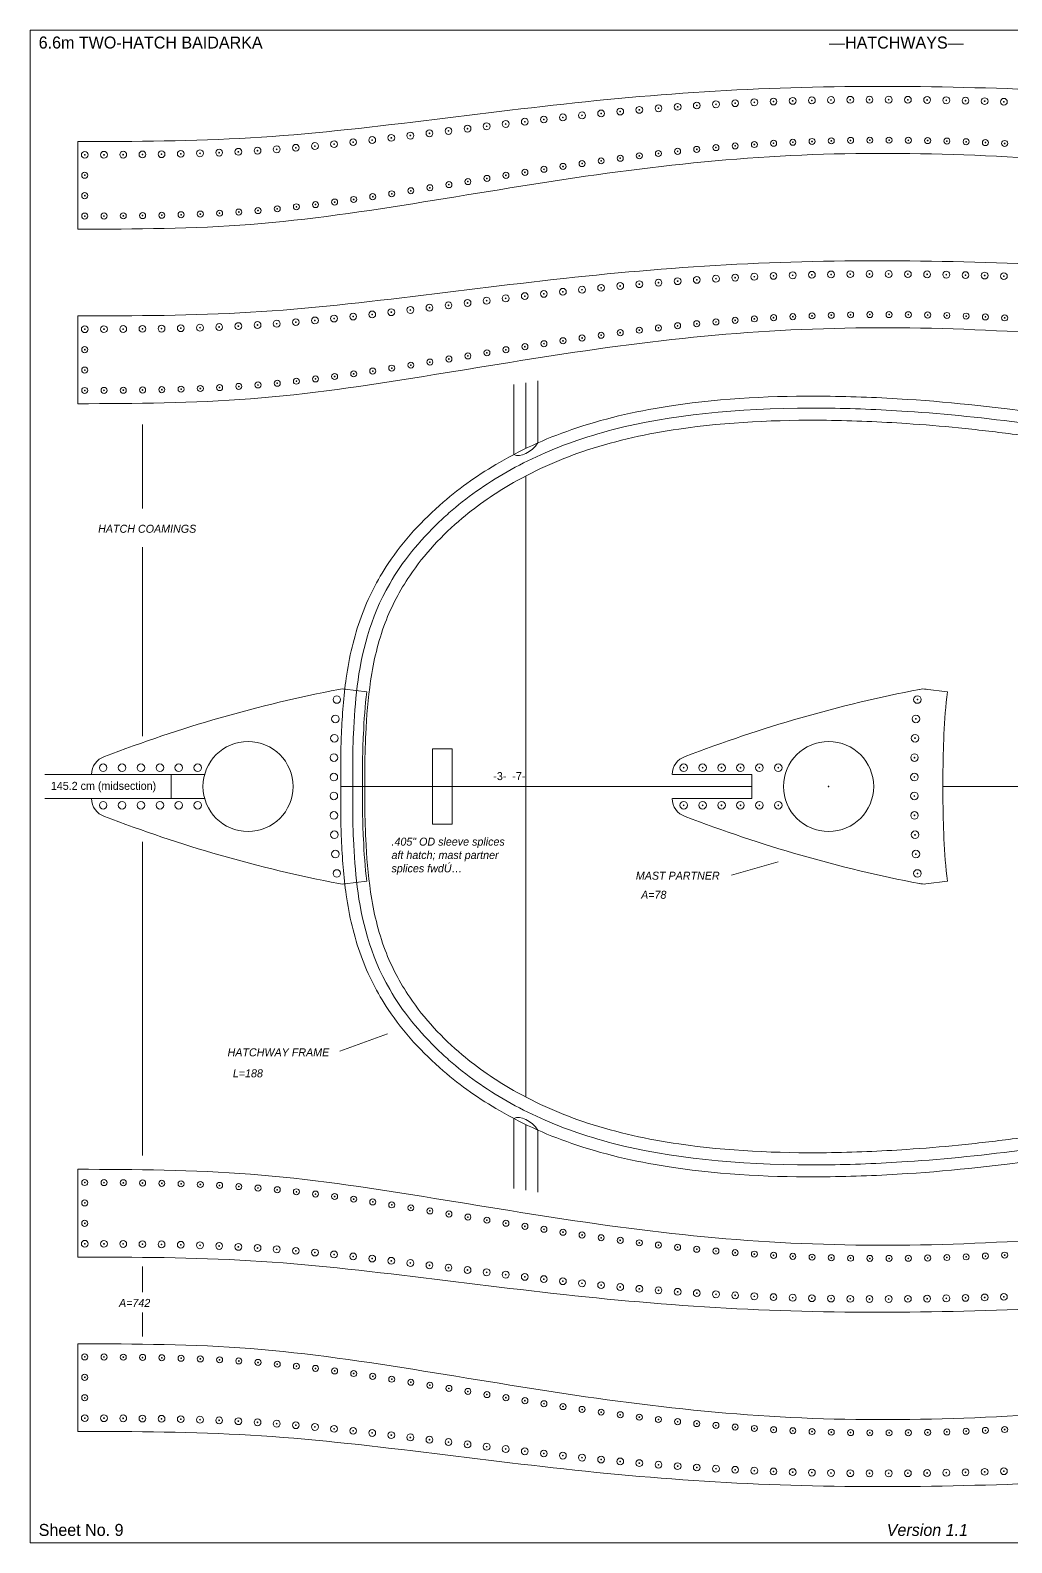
# Model space of a CAD drawing. Header units: inches. Extents: x -17.5 to 24, y -16 to 15.5.
# Drawn here: x -17.52 to 2.91, y -15.97 to 15.53 of the extents above; entities that cross this region are included whole.
import ezdxf

# ---------------------------------------------------------------- set-up
doc = ezdxf.new("R2010")
doc.units = ezdxf.units.IN
doc.header["$MEASUREMENT"] = 0
for name, color, linetype in [('Centers', 7, 'Continuous'), ('Hatchways', 7, 'Continuous'), ('Partner', 7, 'Continuous'), ('Plan', 7, 'Continuous'), ('Stern', 7, 'Continuous'), ('Text', 7, 'Continuous')]:
    doc.layers.add(name, color=color, linetype=linetype)

msp = doc.modelspace()

# ---------------------------------------------------------------- linework, layer by layer
at = {"layer": 'Centers', "color": 7, "lineweight": 9}
for p, q in [((-9.149, 0.562), (-8.744, 0.562)), ((-9.149, -0.225), (-9.149, 0.562)), ((-10.561, -0.225), (-11.061, -0.226)), ((-9.149, -0.225), (-9.149, -1.012)), ((-9.149, -1.012), (-8.744, -1.012))]:
    msp.add_line(p, q, dxfattribs=at)
for centre in [(-4.844, 13.866), (-4.445, 13.9), (-4.046, 13.93), (-3.648, 13.958), (-3.249, 13.983), (-2.849, 14.005), (-2.45, 14.024), (-2.051, 14.04), (-1.651, 14.054), (-1.251, 14.064), (-0.852, 14.072), (-0.452, 14.077), (-0.052, 14.079), (0.348, 14.079), (0.747, 14.077), (1.147, 14.073), (1.547, 14.066), (1.947, 14.058), (2.346, 14.048), (2.746, 14.035), (-7.626, 13.573), (-7.229, 13.62), (-6.832, 13.666), (-6.435, 13.71), (-6.037, 13.752), (-5.64, 13.793), (-5.242, 13.831), (-10.405, 13.238), (-10.008, 13.284), (-9.611, 13.331), (-9.214, 13.379), (-8.817, 13.428), (-8.42, 13.476), (-8.023, 13.525), (-0.446, 13.23), (-0.045, 13.235), (0.356, 13.236), (0.757, 13.233), (1.159, 13.227), (-16.39, 12.93), (-15.99, 12.932), (-15.59, 12.934), (-15.19, 12.938), (-14.791, 12.943), (-14.391, 12.951), (-13.991, 12.962), (-13.592, 12.976), (-13.192, 12.994), (-12.793, 13.017), (-12.394, 13.045), (-11.996, 13.077), (-11.598, 13.113), (-11.2, 13.152), (-10.802, 13.194), (-4.844, 12.91), (-4.446, 12.958), (-4.047, 13.003), (-3.648, 13.044), (-3.249, 13.082), (-2.849, 13.116), (-2.449, 13.145), (-2.049, 13.171), (-1.648, 13.192), (-1.248, 13.209), (-0.847, 13.222), (1.559, 13.217), (1.96, 13.203), (2.361, 13.186), (2.762, 13.167), (-6.83, 12.629), (-6.433, 12.689), (-6.036, 12.748), (-5.639, 12.805), (-5.242, 12.859), (-16.39, 12.505), (-8.809, 12.31), (-8.414, 12.374), (-8.018, 12.439), (-7.622, 12.503), (-7.226, 12.566), (-16.39, 12.08), (-10.791, 12.001), (-10.394, 12.059), (-9.998, 12.119), (-9.601, 12.182), (-9.205, 12.245), (-16.39, 11.655), (-15.989, 11.657), (-15.588, 11.66), (-15.187, 11.665), (-14.786, 11.672), (-14.385, 11.682), (-13.984, 11.696), (-13.583, 11.715), (-13.183, 11.739), (-12.783, 11.769), (-12.383, 11.806), (-11.984, 11.848), (-11.586, 11.895), (-11.188, 11.946), (-2.45, 10.392), (-2.051, 10.409), (-1.651, 10.422), (-1.251, 10.432), (-0.852, 10.44), (-0.452, 10.445), (-0.052, 10.448), (0.348, 10.448), (0.747, 10.445), (1.147, 10.441), (1.547, 10.435), (1.947, 10.426), (2.346, 10.416), (2.746, 10.404), (-6.435, 10.078), (-6.037, 10.121), (-5.64, 10.161), (-5.242, 10.199), (-4.844, 10.235), (-4.445, 10.268), (-4.046, 10.298), (-3.648, 10.326), (-3.249, 10.351), (-2.849, 10.373), (-8.817, 9.796), (-8.42, 9.845), (-8.023, 9.893), (-7.626, 9.941), (-7.229, 9.988), (-6.832, 10.034), (-11.996, 9.445), (-11.598, 9.481), (-11.2, 9.52), (-10.802, 9.562), (-10.405, 9.606), (-10.008, 9.652), (-9.611, 9.699), (-9.214, 9.747), (-3.249, 9.45), (-2.849, 9.484), (-2.449, 9.514), (-2.049, 9.539), (-1.648, 9.56), (-1.248, 9.577), (-0.847, 9.59), (-0.446, 9.599), (-0.045, 9.603), (0.356, 9.604), (0.757, 9.601), (1.159, 9.595), (1.559, 9.585), (1.96, 9.571), (2.361, 9.555), (2.762, 9.535), (-16.39, 9.298), (-15.99, 9.3), (-15.59, 9.302), (-15.19, 9.306), (-14.791, 9.311), (-14.391, 9.319), (-13.991, 9.33), (-13.592, 9.344), (-13.192, 9.363), (-12.793, 9.386), (-12.394, 9.413), (-5.639, 9.173), (-5.242, 9.227), (-4.844, 9.278), (-4.446, 9.326), (-4.047, 9.371), (-3.648, 9.412), (-16.39, 8.873), (-7.622, 8.871), (-7.226, 8.935), (-6.83, 8.997), (-6.433, 9.058), (-6.036, 9.116), (-9.601, 8.55), (-9.205, 8.614), (-8.809, 8.678), (-8.414, 8.742), (-8.018, 8.807), (-16.39, 8.448), (-11.984, 8.216), (-11.586, 8.263), (-11.188, 8.314), (-10.791, 8.369), (-10.394, 8.427), (-9.998, 8.488), (-16.39, 8.023), (-15.989, 8.025), (-15.588, 8.028), (-15.187, 8.033), (-14.786, 8.04), (-14.385, 8.05), (-13.984, 8.064), (-13.583, 8.083), (-13.183, 8.107), (-12.783, 8.138), (-12.383, 8.174), (0.946, 1.586), (0.915, 1.183), (0.896, 0.78), (0.885, 0.376), (-3.92, 0.167), (-3.526, 0.167), (-3.132, 0.167), (-2.739, 0.167), (-2.345, 0.167), (-1.951, 0.167), (-0.903, -0.225), (0.883, -0.028)]:
    msp.add_circle(centre, 0.00787, dxfattribs=at)
at = {"layer": 'Centers', "color": 7, "lineweight": 9, "extrusion": (0, 0, -1)}
for centre in [(3.92, -0.617), (3.526, -0.617), (3.132, -0.617), (2.739, -0.617), (2.345, -0.617), (1.951, -0.617), (-0.883, -0.422), (-0.885, -0.826), (-0.896, -1.23), (-0.915, -1.633), (-0.946, -2.036), (16.39, -8.473), (15.989, -8.475), (15.588, -8.478), (15.187, -8.483), (14.786, -8.49), (14.385, -8.5), (13.984, -8.514), (13.583, -8.533), (13.183, -8.557), (12.783, -8.588), (12.383, -8.624), (11.984, -8.666), (11.586, -8.713), (11.188, -8.764), (10.791, -8.819), (16.39, -8.898), (10.394, -8.877), (9.998, -8.938), (9.601, -9), (9.205, -9.064), (8.809, -9.128), (16.39, -9.323), (8.414, -9.192), (8.018, -9.257), (7.622, -9.321), (7.226, -9.385), (6.83, -9.447), (16.39, -9.748), (15.99, -9.75), (15.59, -9.752), (15.19, -9.756), (14.791, -9.761), (14.391, -9.769), (6.433, -9.508), (6.036, -9.566), (5.639, -9.623), (5.242, -9.677), (4.844, -9.728), (13.991, -9.78), (13.592, -9.794), (13.192, -9.813), (12.793, -9.836), (12.394, -9.863), (11.996, -9.895), (11.598, -9.931), (11.2, -9.97), (10.802, -10.012), (10.405, -10.056), (4.446, -9.776), (4.047, -9.821), (3.648, -9.862), (3.249, -9.9), (2.849, -9.934), (2.449, -9.964), (2.049, -9.989), (1.648, -10.01), (1.248, -10.027), (0.847, -10.04), (0.446, -10.049), (0.045, -10.053), (-0.356, -10.054), (-0.757, -10.051), (-1.159, -10.045), (-1.559, -10.035), (-1.96, -10.021), (-2.361, -10.005), (-2.762, -9.985), (10.008, -10.102), (9.611, -10.149), (9.214, -10.197), (8.817, -10.246), (8.42, -10.295), (8.023, -10.343), (7.626, -10.391), (7.229, -10.438), (6.832, -10.484), (6.435, -10.528), (6.037, -10.571), (5.64, -10.611), (5.242, -10.649), (4.844, -10.685), (4.445, -10.718), (4.046, -10.748), (3.648, -10.776), (3.249, -10.801), (2.849, -10.823), (2.45, -10.842), (2.051, -10.859), (1.651, -10.872), (1.251, -10.882), (0.852, -10.89), (0.452, -10.895), (0.052, -10.898), (-0.348, -10.898), (-0.747, -10.895), (-1.147, -10.891), (-1.547, -10.885), (-1.947, -10.876), (-2.346, -10.866), (-2.746, -10.854), (16.39, -12.105), (15.989, -12.107), (15.588, -12.11), (15.187, -12.115), (14.786, -12.122), (14.385, -12.132), (13.984, -12.146), (13.583, -12.165), (13.183, -12.189), (12.783, -12.219), (12.383, -12.256), (16.39, -12.53), (11.984, -12.298), (11.586, -12.345), (11.188, -12.396), (10.791, -12.451), (10.394, -12.509), (9.998, -12.569), (9.601, -12.632), (9.205, -12.695), (8.809, -12.76), (8.414, -12.824), (8.018, -12.889), (16.39, -12.955), (7.622, -12.953), (7.226, -13.016), (6.83, -13.079), (6.433, -13.139), (6.036, -13.198), (16.39, -13.38), (15.99, -13.382), (15.59, -13.384), (15.19, -13.388), (14.791, -13.393), (14.391, -13.401), (13.991, -13.412), (13.592, -13.426), (13.192, -13.444), (12.793, -13.467), (12.394, -13.495), (11.996, -13.527), (5.639, -13.255), (5.242, -13.309), (4.844, -13.36), (4.446, -13.408), (4.047, -13.453), (3.648, -13.494), (3.249, -13.532), (11.598, -13.563), (11.2, -13.602), (10.802, -13.644), (10.405, -13.688), (10.008, -13.734), (9.611, -13.781), (9.214, -13.829), (2.849, -13.566), (2.449, -13.595), (2.049, -13.621), (1.648, -13.642), (1.248, -13.659), (0.847, -13.672), (0.446, -13.68), (0.045, -13.685), (-0.356, -13.686), (-0.757, -13.683), (-1.159, -13.677), (-1.559, -13.667), (-1.96, -13.653), (-2.361, -13.636), (-2.762, -13.617), (8.817, -13.878), (8.42, -13.926), (8.023, -13.975), (7.626, -14.023), (7.229, -14.07), (6.832, -14.116), (6.435, -14.16), (6.037, -14.202), (5.64, -14.243), (5.242, -14.281), (4.844, -14.316), (4.445, -14.35), (4.046, -14.38), (3.648, -14.408), (3.249, -14.433), (2.849, -14.455), (2.45, -14.474), (2.051, -14.49), (-2.346, -14.498), (-2.746, -14.485), (1.651, -14.504), (1.251, -14.514), (0.852, -14.522), (0.452, -14.527), (0.052, -14.529), (-0.348, -14.529), (-0.747, -14.527), (-1.147, -14.523), (-1.547, -14.516), (-1.947, -14.508)]:
    msp.add_circle(centre, 0.00787, dxfattribs=at)
at = {"layer": 'Hatchways', "color": 7, "lineweight": 9}
for p, q in [((-16.537, 13.205), (-16.537, 11.379)), ((-16.537, 9.574), (-16.537, 7.747)), ((-16.537, -10.024), (-16.537, -8.197)), ((-16.537, -13.655), (-16.537, -11.829))]:
    msp.add_line(p, q, dxfattribs=at)
at = {"layer": 'Hatchways', "color": 7, "lineweight": 9, "extrusion": (0, 0, -1)}
for centre, radius in [((5.64, 13.793), 0.0709), ((5.242, 13.831), 0.0709), ((4.844, 13.866), 0.0709), ((4.445, 13.9), 0.0709), ((4.046, 13.93), 0.0709), ((3.648, 13.958), 0.0709), ((3.249, 13.983), 0.0709), ((2.849, 14.005), 0.0709), ((2.45, 14.024), 0.0709), ((2.051, 14.04), 0.0709), ((1.651, 14.054), 0.0709), ((1.251, 14.064), 0.0709), ((0.852, 14.072), 0.0709), ((0.452, 14.077), 0.0709), ((0.052, 14.079), 0.0709), ((-0.348, 14.079), 0.0709), ((-0.747, 14.077), 0.0709), ((-1.147, 14.073), 0.0709), ((-1.547, 14.066), 0.0709), ((-1.947, 14.058), 0.0709), ((-2.346, 14.048), 0.0709), ((-2.746, 14.035), 0.0709), ((8.42, 13.476), 0.0709), ((8.023, 13.525), 0.0709), ((7.626, 13.573), 0.0709), ((7.229, 13.62), 0.0709), ((6.832, 13.666), 0.0709), ((6.435, 13.71), 0.0709), ((6.037, 13.752), 0.0709), ((10.802, 13.194), 0.0709), ((10.405, 13.238), 0.0709), ((10.008, 13.284), 0.0709), ((9.611, 13.331), 0.0709), ((9.214, 13.379), 0.0709), ((8.817, 13.428), 0.0709), ((2.049, 13.171), 0.063), ((1.648, 13.192), 0.063), ((1.248, 13.209), 0.063), ((0.847, 13.222), 0.063), ((0.446, 13.23), 0.063), ((0.045, 13.235), 0.063), ((-0.356, 13.236), 0.063), ((-0.757, 13.233), 0.063), ((-1.159, 13.227), 0.063), ((-1.559, 13.217), 0.063), ((-1.96, 13.203), 0.063), ((-2.361, 13.186), 0.063), ((16.39, 12.93), 0.0709), ((15.99, 12.932), 0.0709), ((15.59, 12.934), 0.0709), ((15.19, 12.938), 0.0709), ((14.791, 12.943), 0.0709), ((14.391, 12.951), 0.0709), ((13.991, 12.962), 0.0709), ((13.592, 12.976), 0.0709), ((13.192, 12.994), 0.0709), ((12.793, 13.017), 0.0709), ((12.394, 13.045), 0.0709), ((11.996, 13.077), 0.0709), ((11.598, 13.113), 0.0709), ((11.2, 13.152), 0.0709), ((5.242, 12.859), 0.063), ((4.844, 12.91), 0.063), ((4.446, 12.958), 0.063), ((4.047, 13.003), 0.063), ((3.648, 13.044), 0.063), ((3.249, 13.082), 0.063), ((2.849, 13.116), 0.063), ((2.449, 13.145), 0.063), ((-2.762, 13.167), 0.063), ((7.226, 12.566), 0.063), ((6.83, 12.629), 0.063), ((6.433, 12.689), 0.063), ((6.036, 12.748), 0.063), ((5.639, 12.805), 0.063), ((16.39, 12.505), 0.063), ((9.205, 12.245), 0.063), ((8.809, 12.31), 0.063), ((8.414, 12.374), 0.063), ((8.018, 12.439), 0.063), ((7.622, 12.503), 0.063), ((16.39, 12.08), 0.063), ((11.188, 11.946), 0.063), ((10.791, 12.001), 0.063), ((10.394, 12.059), 0.063), ((9.998, 12.119), 0.063), ((9.601, 12.182), 0.063), ((16.39, 11.655), 0.063), ((15.989, 11.657), 0.063), ((15.588, 11.66), 0.063), ((15.187, 11.665), 0.063), ((14.786, 11.672), 0.063), ((14.385, 11.682), 0.063), ((13.984, 11.696), 0.063), ((13.583, 11.715), 0.063), ((13.183, 11.739), 0.063), ((12.783, 11.769), 0.063), ((12.383, 11.806), 0.063), ((11.984, 11.848), 0.063), ((11.586, 11.895), 0.063), ((3.648, 10.326), 0.0709), ((3.249, 10.351), 0.0709), ((2.849, 10.373), 0.0709), ((2.45, 10.392), 0.0709), ((2.051, 10.409), 0.0709), ((1.651, 10.422), 0.0709), ((1.251, 10.432), 0.0709), ((0.852, 10.44), 0.0709), ((0.452, 10.445), 0.0709), ((0.052, 10.448), 0.0709), ((-0.348, 10.448), 0.0709), ((-0.747, 10.445), 0.0709), ((-1.147, 10.441), 0.0709), ((-1.547, 10.435), 0.0709), ((-1.947, 10.426), 0.0709), ((-2.346, 10.416), 0.0709), ((-2.746, 10.404), 0.0709), ((6.832, 10.034), 0.0709), ((6.435, 10.078), 0.0709), ((6.037, 10.121), 0.0709), ((5.64, 10.161), 0.0709), ((5.242, 10.199), 0.0709), ((4.844, 10.235), 0.0709), ((4.445, 10.268), 0.0709), ((4.046, 10.298), 0.0709), ((9.611, 9.699), 0.0709), ((9.214, 9.747), 0.0709), ((8.817, 9.796), 0.0709), ((8.42, 9.845), 0.0709), ((8.023, 9.893), 0.0709), ((7.626, 9.941), 0.0709), ((7.229, 9.988), 0.0709), ((12.793, 9.386), 0.0709), ((12.394, 9.413), 0.0709), ((11.996, 9.445), 0.0709), ((11.598, 9.481), 0.0709), ((11.2, 9.52), 0.0709), ((10.802, 9.562), 0.0709), ((10.405, 9.606), 0.0709), ((10.008, 9.652), 0.0709), ((3.648, 9.412), 0.063), ((3.249, 9.45), 0.063), ((2.849, 9.484), 0.063), ((2.449, 9.514), 0.063), ((2.049, 9.539), 0.063), ((1.648, 9.56), 0.063), ((1.248, 9.577), 0.063), ((0.847, 9.59), 0.063), ((0.446, 9.599), 0.063), ((0.045, 9.603), 0.063), ((-0.356, 9.604), 0.063), ((-0.757, 9.601), 0.063), ((-1.159, 9.595), 0.063), ((-1.559, 9.585), 0.063), ((-1.96, 9.571), 0.063), ((-2.361, 9.555), 0.063), ((-2.762, 9.535), 0.063), ((16.39, 9.298), 0.0709), ((15.99, 9.3), 0.0709), ((15.59, 9.302), 0.0709), ((15.19, 9.306), 0.0709), ((14.791, 9.311), 0.0709), ((14.391, 9.319), 0.0709), ((13.991, 9.33), 0.0709), ((13.592, 9.344), 0.0709), ((13.192, 9.363), 0.0709), ((6.036, 9.116), 0.063), ((5.639, 9.173), 0.063), ((5.242, 9.227), 0.063), ((4.844, 9.278), 0.063), ((4.446, 9.326), 0.063), ((4.047, 9.371), 0.063), ((16.39, 8.873), 0.063), ((8.018, 8.807), 0.063), ((7.622, 8.871), 0.063), ((7.226, 8.935), 0.063), ((6.83, 8.997), 0.063), ((6.433, 9.058), 0.063), ((16.39, 8.448), 0.063), ((9.998, 8.488), 0.063), ((9.601, 8.55), 0.063), ((9.205, 8.614), 0.063), ((8.809, 8.678), 0.063), ((8.414, 8.742), 0.063), ((12.783, 8.138), 0.063), ((12.383, 8.174), 0.063), ((11.984, 8.216), 0.063), ((11.586, 8.263), 0.063), ((11.188, 8.314), 0.063), ((10.791, 8.369), 0.063), ((10.394, 8.427), 0.063), ((16.39, 8.023), 0.063), ((15.989, 8.025), 0.063), ((15.588, 8.028), 0.063), ((15.187, 8.033), 0.063), ((14.786, 8.04), 0.063), ((14.385, 8.05), 0.063), ((13.984, 8.064), 0.063), ((13.583, 8.083), 0.063), ((13.183, 8.107), 0.063)]:
    msp.add_circle(centre, radius, dxfattribs=at)
at = {"layer": 'Hatchways', "color": 7, "lineweight": 9}
for centre, radius in [((-16.39, -8.473), 0.063), ((-15.989, -8.475), 0.063), ((-15.588, -8.478), 0.063), ((-15.187, -8.483), 0.063), ((-14.786, -8.49), 0.063), ((-14.385, -8.5), 0.063), ((-13.984, -8.514), 0.063), ((-13.583, -8.533), 0.063), ((-13.183, -8.557), 0.063), ((-12.783, -8.588), 0.063), ((-12.383, -8.624), 0.063), ((-11.984, -8.666), 0.063), ((-11.586, -8.713), 0.063), ((-11.188, -8.764), 0.063), ((-10.791, -8.819), 0.063), ((-10.394, -8.877), 0.063), ((-16.39, -8.898), 0.063), ((-9.998, -8.938), 0.063), ((-9.601, -9), 0.063), ((-9.205, -9.064), 0.063), ((-8.809, -9.128), 0.063), ((-8.414, -9.192), 0.063), ((-16.39, -9.323), 0.063), ((-8.018, -9.257), 0.063), ((-7.622, -9.321), 0.063), ((-7.226, -9.385), 0.063), ((-6.83, -9.447), 0.063), ((-6.433, -9.508), 0.063), ((-16.39, -9.748), 0.0709), ((-15.99, -9.75), 0.0709), ((-15.59, -9.752), 0.0709), ((-15.19, -9.756), 0.0709), ((-14.791, -9.761), 0.0709), ((-14.391, -9.769), 0.0709), ((-13.991, -9.78), 0.0709), ((-13.592, -9.794), 0.0709), ((-13.192, -9.813), 0.0709), ((-12.793, -9.836), 0.0709), ((-6.036, -9.566), 0.063), ((-5.639, -9.623), 0.063), ((-5.242, -9.677), 0.063), ((-4.844, -9.728), 0.063), ((-4.446, -9.776), 0.063), ((-4.047, -9.821), 0.063), ((-12.394, -9.863), 0.0709), ((-11.996, -9.895), 0.0709), ((-11.598, -9.931), 0.0709), ((-11.2, -9.97), 0.0709), ((-10.802, -10.012), 0.0709), ((-10.405, -10.056), 0.0709), ((-10.008, -10.102), 0.0709), ((-9.611, -10.149), 0.0709), ((-3.648, -9.862), 0.063), ((-3.249, -9.9), 0.063), ((-2.849, -9.934), 0.063), ((-2.449, -9.964), 0.063), ((-2.049, -9.989), 0.063), ((-1.648, -10.01), 0.063), ((-1.248, -10.027), 0.063), ((-0.847, -10.04), 0.063), ((-0.446, -10.049), 0.063), ((-0.045, -10.053), 0.063), ((0.356, -10.054), 0.063), ((0.757, -10.051), 0.063), ((1.159, -10.045), 0.063), ((1.559, -10.035), 0.063), ((1.96, -10.021), 0.063), ((2.361, -10.005), 0.063), ((2.762, -9.985), 0.063), ((-9.214, -10.197), 0.0709), ((-8.817, -10.246), 0.0709), ((-8.42, -10.295), 0.0709), ((-8.023, -10.343), 0.0709), ((-7.626, -10.391), 0.0709), ((-7.229, -10.438), 0.0709), ((-6.832, -10.484), 0.0709), ((-6.435, -10.528), 0.0709), ((-6.037, -10.571), 0.0709), ((-5.64, -10.611), 0.0709), ((-5.242, -10.649), 0.0709), ((-4.844, -10.685), 0.0709), ((-4.445, -10.718), 0.0709), ((-4.046, -10.748), 0.0709), ((-3.648, -10.776), 0.0709), ((-3.249, -10.801), 0.0709), ((-2.849, -10.823), 0.0709), ((-2.45, -10.842), 0.0709), ((-2.051, -10.859), 0.0709), ((-1.651, -10.872), 0.0709), ((-1.251, -10.882), 0.0709), ((-0.852, -10.89), 0.0709), ((-0.452, -10.895), 0.0709), ((-0.052, -10.898), 0.0709), ((0.348, -10.898), 0.0709), ((0.747, -10.895), 0.0709), ((1.147, -10.891), 0.0709), ((1.547, -10.885), 0.0709), ((1.947, -10.876), 0.0709), ((2.346, -10.866), 0.0709), ((2.746, -10.854), 0.0709), ((-16.39, -12.105), 0.063), ((-15.989, -12.107), 0.063), ((-15.588, -12.11), 0.063), ((-15.187, -12.115), 0.063), ((-14.786, -12.122), 0.063), ((-14.385, -12.132), 0.063), ((-13.984, -12.146), 0.063), ((-13.583, -12.165), 0.063), ((-13.183, -12.189), 0.063), ((-12.783, -12.219), 0.063), ((-12.383, -12.256), 0.063), ((-11.984, -12.298), 0.063), ((-11.586, -12.345), 0.063), ((-16.39, -12.53), 0.063), ((-11.188, -12.396), 0.063), ((-10.791, -12.451), 0.063), ((-10.394, -12.509), 0.063), ((-9.998, -12.569), 0.063), ((-9.601, -12.632), 0.063), ((-16.39, -12.955), 0.063), ((-9.205, -12.695), 0.063), ((-8.809, -12.76), 0.063), ((-8.414, -12.824), 0.063), ((-8.018, -12.889), 0.063), ((-7.622, -12.953), 0.063), ((-7.226, -13.016), 0.063), ((-6.83, -13.079), 0.063), ((-6.433, -13.139), 0.063), ((-6.036, -13.198), 0.063), ((-5.639, -13.255), 0.063), ((-16.39, -13.38), 0.0709), ((-15.99, -13.382), 0.0709), ((-15.59, -13.384), 0.0709), ((-15.19, -13.388), 0.0709), ((-14.791, -13.393), 0.0709), ((-14.391, -13.401), 0.0709), ((-13.991, -13.412), 0.0709), ((-13.592, -13.426), 0.0709), ((-13.192, -13.444), 0.0709), ((-12.793, -13.467), 0.0709), ((-12.394, -13.495), 0.0709), ((-11.996, -13.527), 0.0709), ((-11.598, -13.563), 0.0709), ((-11.2, -13.602), 0.0709), ((-5.242, -13.309), 0.063), ((-4.844, -13.36), 0.063), ((-4.446, -13.408), 0.063), ((-4.047, -13.453), 0.063), ((-3.648, -13.494), 0.063), ((-3.249, -13.532), 0.063), ((-2.849, -13.566), 0.063), ((-2.449, -13.595), 0.063), ((-10.802, -13.644), 0.0709), ((-10.405, -13.688), 0.0709), ((-10.008, -13.734), 0.0709), ((-9.611, -13.781), 0.0709), ((-9.214, -13.829), 0.0709), ((-8.817, -13.878), 0.0709), ((-8.42, -13.926), 0.0709), ((-2.049, -13.621), 0.063), ((-1.648, -13.642), 0.063), ((-1.248, -13.659), 0.063), ((-0.847, -13.672), 0.063), ((-0.446, -13.68), 0.063), ((-0.045, -13.685), 0.063), ((0.356, -13.686), 0.063), ((0.757, -13.683), 0.063), ((1.159, -13.677), 0.063), ((1.559, -13.667), 0.063), ((1.96, -13.653), 0.063), ((2.361, -13.636), 0.063), ((2.762, -13.617), 0.063), ((-8.023, -13.975), 0.0709), ((-7.626, -14.023), 0.0709), ((-7.229, -14.07), 0.0709), ((-6.832, -14.116), 0.0709), ((-6.435, -14.16), 0.0709), ((-6.037, -14.202), 0.0709), ((-5.64, -14.243), 0.0709), ((-5.242, -14.281), 0.0709), ((-4.844, -14.316), 0.0709), ((-4.445, -14.35), 0.0709), ((-4.046, -14.38), 0.0709), ((-3.648, -14.408), 0.0709), ((-3.249, -14.433), 0.0709), ((-2.849, -14.455), 0.0709), ((-2.45, -14.474), 0.0709), ((-2.051, -14.49), 0.0709), ((-1.651, -14.504), 0.0709), ((-1.251, -14.514), 0.0709), ((-0.852, -14.522), 0.0709), ((-0.452, -14.527), 0.0709), ((-0.052, -14.529), 0.0709), ((0.348, -14.529), 0.0709), ((0.747, -14.527), 0.0709), ((1.147, -14.523), 0.0709), ((1.547, -14.516), 0.0709), ((1.947, -14.508), 0.0709), ((2.346, -14.498), 0.0709), ((2.746, -14.485), 0.0709)]:
    msp.add_circle(centre, radius, dxfattribs=at)
for points, knots in [([(-16.537, 13.205), (-15.335, 13.209), (-12.927, 13.217), (-9.333, 13.633), (-5.746, 14.091), (-2.141, 14.354), (1.465, 14.37), (5.068, 14.227), (7.952, 13.996), (9.635, 13.826), (10.121, 13.774)], [0, 0, 0, 0, 0.134711, 0.270045, 0.405633, 0.540647, 0.67533, 0.810111, 0.945202, 1, 1, 1, 1]), ([(10.121, 12.085), (9.635, 12.158), (7.953, 12.402), (5.073, 12.753), (1.467, 12.99), (-2.147, 12.95), (-5.751, 12.549), (-9.329, 11.938), (-12.921, 11.394), (-15.335, 11.384), (-16.537, 11.379)], [0, 0, 0, 0, 0.054935, 0.190194, 0.324781, 0.459125, 0.594179, 0.730162, 0.865617, 1, 1, 1, 1]), ([(-16.537, 9.574), (-15.335, 9.577), (-12.927, 9.585), (-9.333, 10.001), (-5.746, 10.459), (-2.141, 10.722), (1.465, 10.738), (5.068, 10.595), (7.952, 10.365), (9.635, 10.194), (10.121, 10.142)], [0, 0, 0, 0, 0.134711, 0.270045, 0.405633, 0.540647, 0.67533, 0.810111, 0.945202, 1, 1, 1, 1]), ([(10.121, 8.453), (9.635, 8.526), (7.953, 8.77), (5.073, 9.121), (1.467, 9.358), (-2.147, 9.318), (-5.751, 8.917), (-9.329, 8.306), (-12.921, 7.763), (-15.335, 7.752), (-16.537, 7.747)], [0, 0, 0, 0, 0.054935, 0.190194, 0.324781, 0.459125, 0.594179, 0.730162, 0.865617, 1, 1, 1, 1]), ([(-11.061, -0.225), (-11.062, -0.04), (-11.064, 0.326), (-11.043, 1.08), (-10.972, 2.084), (-10.693, 3.304), (-10.042, 4.587), (-9.032, 5.678), (-7.688, 6.627), (-6.069, 7.336), (-3.78, 7.835), (-1.457, 7.94), (1.147, 7.836), (3.532, 7.573), (6.24, 7.1), (8.766, 6.507), (11.169, 5.792), (13.312, 5.008), (15.16, 4.178), (16.719, 3.266), (17.77, 2.399), (18.448, 1.548), (18.716, 1.04), (18.914, 0.424), (18.964, 0.081), (18.966, -0.225)], [0, 0, 0, 0, 0.014672, 0.029112, 0.06, 0.094648, 0.127784, 0.173292, 0.211284, 0.258005, 0.312753, 0.39666, 0.442099, 0.519995, 0.58715, 0.66067, 0.726187, 0.786388, 0.841986, 0.886997, 0.929795, 0.949192, 0.973452, 0.974596, 1, 1, 1, 1]), ([(-10.811, -0.225), (-10.811, -0.133), (-10.805, 0.052), (-10.817, 0.422), (-10.789, 1.054), (-10.721, 2.167), (-10.345, 3.748), (-9.36, 4.975), (-8.654, 5.611), (-7.977, 6.133), (-6.849, 6.761), (-4.67, 7.485), (-2.027, 7.712), (0.949, 7.595), (3.221, 7.361), (6.614, 6.797), (9.869, 5.967), (15.963, 3.839), (18.718, 1.878), (18.716, -0.225)], [0, 0, 0, 0, 0.011662, 0.023325, 0.04665, 0.093299, 0.186599, 0.245061, 0.256723, 0.280048, 0.326698, 0.373197, 0.466797, 0.5, 0.54665, 0.593299, 0.686599, 0.733398, 1, 1, 1, 1]), ([(-10.561, -0.225), (-10.561, -0.04), (-10.561, 0.323), (-10.536, 1.059), (-10.462, 2.023), (-10.199, 3.159), (-9.576, 4.341), (-8.645, 5.334), (-7.376, 6.209), (-5.856, 6.871), (-3.654, 7.338), (-1.414, 7.438), (0.529, 7.356), (1.817, 7.248), (2.78, 7.137), (4.206, 6.94), (6.157, 6.595), (8.649, 6.007), (11.024, 5.296), (13.13, 4.525), (14.942, 3.711), (16.44, 2.837), (17.432, 2.02), (18.044, 1.242), (18.337, 0.681), (18.433, 0.164), (18.464, -0.11), (18.466, -0.225)], [0, 0, 0, 0, 0.015306, 0.030182, 0.061008, 0.095411, 0.125976, 0.170677, 0.206638, 0.253307, 0.307238, 0.392613, 0.438876, 0.468836, 0.5, 0.519387, 0.588341, 0.664423, 0.731727, 0.793877, 0.850453, 0.896236, 0.937672, 0.956065, 0.978507, 0.989254, 1, 1, 1, 1]), ([(-11.061, -0.225), (-11.062, -0.41), (-11.064, -0.776), (-11.043, -1.53), (-10.972, -2.534), (-10.693, -3.754), (-10.042, -5.037), (-9.032, -6.128), (-7.688, -7.077), (-6.069, -7.786), (-3.78, -8.285), (-1.457, -8.39), (1.147, -8.286), (3.532, -8.023), (6.24, -7.55), (8.766, -6.957), (11.169, -6.242), (13.312, -5.458), (15.16, -4.628), (16.719, -3.716), (17.77, -2.849), (18.448, -1.998), (18.716, -1.49), (18.914, -0.874), (18.964, -0.531), (18.966, -0.225)], [0, 0, 0, 0, 0.014672, 0.029112, 0.06, 0.094648, 0.127784, 0.173292, 0.211284, 0.258005, 0.312753, 0.39666, 0.442099, 0.519995, 0.58715, 0.66067, 0.726187, 0.786388, 0.841986, 0.886997, 0.929795, 0.949192, 0.973452, 0.974596, 1, 1, 1, 1]), ([(-10.811, -0.225), (-10.811, -0.317), (-10.805, -0.502), (-10.817, -0.872), (-10.789, -1.504), (-10.721, -2.617), (-10.345, -4.198), (-9.36, -5.425), (-8.654, -6.061), (-7.977, -6.583), (-6.849, -7.211), (-4.67, -7.935), (-2.027, -8.162), (0.949, -8.045), (3.221, -7.811), (6.614, -7.247), (9.869, -6.417), (15.963, -4.289), (18.718, -2.328), (18.716, -0.225)], [0, 0, 0, 0, 0.011662, 0.023325, 0.04665, 0.093299, 0.186599, 0.245061, 0.256723, 0.280048, 0.326698, 0.373197, 0.466797, 0.5, 0.54665, 0.593299, 0.686599, 0.733398, 1, 1, 1, 1]), ([(-10.561, -0.225), (-10.561, -0.41), (-10.561, -0.773), (-10.536, -1.509), (-10.462, -2.473), (-10.199, -3.609), (-9.576, -4.791), (-8.645, -5.784), (-7.376, -6.659), (-5.856, -7.321), (-3.654, -7.788), (-1.414, -7.888), (0.529, -7.806), (1.817, -7.698), (2.78, -7.587), (4.206, -7.39), (6.157, -7.045), (8.649, -6.457), (11.024, -5.746), (13.13, -4.975), (14.942, -4.161), (16.44, -3.287), (17.432, -2.47), (18.044, -1.692), (18.337, -1.131), (18.433, -0.614), (18.464, -0.34), (18.466, -0.225)], [0, 0, 0, 0, 0.015306, 0.030182, 0.061008, 0.095411, 0.125976, 0.170677, 0.206638, 0.253307, 0.307238, 0.392613, 0.438876, 0.468836, 0.5, 0.519387, 0.588341, 0.664423, 0.731727, 0.793877, 0.850453, 0.896236, 0.937672, 0.956065, 0.978507, 0.989254, 1, 1, 1, 1]), ([(10.121, -8.903), (9.635, -8.976), (7.953, -9.22), (5.073, -9.571), (1.467, -9.808), (-2.147, -9.768), (-5.751, -9.367), (-9.329, -8.756), (-12.921, -8.213), (-15.335, -8.202), (-16.537, -8.197)], [0, 0, 0, 0, 0.054935, 0.190194, 0.324781, 0.459125, 0.594179, 0.730162, 0.865617, 1, 1, 1, 1]), ([(-16.537, -10.024), (-15.335, -10.027), (-12.927, -10.035), (-9.333, -10.451), (-5.746, -10.909), (-2.141, -11.172), (1.465, -11.188), (5.068, -11.045), (7.952, -10.815), (9.635, -10.644), (10.121, -10.592)], [0, 0, 0, 0, 0.134711, 0.270045, 0.405633, 0.540647, 0.67533, 0.810111, 0.945202, 1, 1, 1, 1]), ([(10.121, -12.535), (9.635, -12.608), (7.953, -12.852), (5.073, -13.203), (1.467, -13.44), (-2.147, -13.4), (-5.751, -12.999), (-9.329, -12.388), (-12.921, -11.844), (-15.335, -11.834), (-16.537, -11.829)], [0, 0, 0, 0, 0.054935, 0.190194, 0.324781, 0.459125, 0.594179, 0.730162, 0.865617, 1, 1, 1, 1]), ([(-16.537, -13.655), (-15.335, -13.659), (-12.927, -13.667), (-9.333, -14.083), (-5.746, -14.541), (-2.141, -14.804), (1.465, -14.82), (5.068, -14.677), (7.952, -14.446), (9.635, -14.276), (10.121, -14.224)], [0, 0, 0, 0, 0.134711, 0.270045, 0.405633, 0.540647, 0.67533, 0.810111, 0.945202, 1, 1, 1, 1])]:
    msp.add_open_spline(points, degree=3, knots=knots, dxfattribs=at)
at = {"layer": 'Partner', "color": 7, "lineweight": 9}
for p, q in [((-10.518, 1.748), (-10.977, 1.804)), ((1.569, 1.748), (1.11, 1.804)), ((-14.59, 0.025), (-16.244, 0.025)), ((-14.59, -0.475), (-14.59, 0.025)), ((-2.503, 0.025), (-4.156, 0.025)), ((-2.503, 0.025), (-2.503, -0.225)), ((-2.503, -0.475), (-2.503, -0.225)), ((-14.59, -0.475), (-16.244, -0.475)), ((-2.503, -0.475), (-4.156, -0.475)), ((-10.518, -2.198), (-10.977, -2.254)), ((1.12, -2.253), (1.569, -2.198)), ((-15.188, -10.757), (-15.188, -10.224)), ((-15.188, -11.18), (-15.188, -11.677))]:
    msp.add_line(p, q, dxfattribs=at)
at = {"layer": 'Partner', "color": 7, "lineweight": 9, "extrusion": (0, 0, -1)}
for centre in [(11.142, 1.586), (-0.946, 1.586), (11.173, 1.183), (-0.915, 1.183), (11.192, 0.78), (-0.896, 0.78), (11.202, 0.376), (-0.885, 0.376), (16.007, 0.167), (15.614, 0.167), (15.22, 0.167), (14.826, 0.167), (14.433, 0.167), (14.039, 0.167), (11.204, -0.028), (3.92, 0.167), (3.526, 0.167), (3.132, 0.167), (2.739, 0.167), (2.345, 0.167), (1.951, 0.167), (-0.883, -0.028)]:
    msp.add_circle(centre, 0.0787, dxfattribs=at)
at = {"layer": 'Partner', "color": 7, "lineweight": 9}
for centre, radius in [((-12.991, -0.225), 0.938), ((-0.903, -0.225), 0.938), ((-16.007, -0.617), 0.0787), ((-15.614, -0.617), 0.0787), ((-15.22, -0.617), 0.0787), ((-14.826, -0.617), 0.0787), ((-14.433, -0.617), 0.0787), ((-14.039, -0.617), 0.0787), ((-11.204, -0.422), 0.0787), ((-3.92, -0.617), 0.0787), ((-3.526, -0.617), 0.0787), ((-3.132, -0.617), 0.0787), ((-2.739, -0.617), 0.0787), ((-2.345, -0.617), 0.0787), ((-1.951, -0.617), 0.0787), ((0.883, -0.422), 0.0787), ((-11.202, -0.826), 0.0787), ((0.885, -0.826), 0.0787), ((-11.192, -1.23), 0.0787), ((0.896, -1.23), 0.0787), ((-11.173, -1.633), 0.0787), ((0.915, -1.633), 0.0787), ((-11.142, -2.036), 0.0787), ((0.946, -2.036), 0.0787)]:
    msp.add_circle(centre, radius, dxfattribs=at)
for centre, radius, start, end in [((-5.65, -26.432), 28.75, 100.9309, 111.0525), ((6.438, -26.432), 28.75, 100.9309, 111.0525), ((-15.854, -0.475), 0.394, 180, 251.7144), ((-3.766, -0.475), 0.394, 180, 251.7144), ((-11.015, -1.862), 0.394, 257.3179, 278.2887), ((1.072, -1.862), 0.394, 257.3179, 276.9163)]:
    msp.add_arc(centre, radius, start, end, dxfattribs=at)
at = {"layer": 'Partner', "color": 7, "lineweight": 9, "extrusion": (0, 0, -1)}
for centre, radius, start, end in [((11.015, 1.412), 0.394, 77.3179, 98.2887), ((-1.072, 1.412), 0.394, 77.3179, 98.2887), ((15.854, 0.025), 0.394, 0, 71.7144), ((3.766, 0.025), 0.394, 0, 71.7144), ((5.65, 25.982), 28.75, 280.9309, 291.0525), ((-6.438, 25.982), 28.75, 280.9309, 291.0525)]:
    msp.add_arc(centre, radius, start, end, dxfattribs=at)
at = {"layer": 'Partner', "color": 7, "lineweight": 9}
for points in [[(-10.61, -0.225), (-10.61, -0.04), (-10.61, 0.323), (-10.587, 0.982), (-10.554, 1.455), (-10.518, 1.748)], [(1.477, -0.225), (1.477, -0.04), (1.478, 0.323), (1.5, 0.982), (1.534, 1.455), (1.569, 1.748)], [(-10.61, -0.225), (-10.61, -0.41), (-10.61, -0.773), (-10.587, -1.432), (-10.554, -1.905), (-10.518, -2.198)], [(1.477, -0.225), (1.477, -0.41), (1.478, -0.773), (1.5, -1.432), (1.534, -1.905), (1.569, -2.198)]]:
    msp.add_open_spline(points, degree=3, knots=[0, 0, 0, 0, 0.280108, 0.552357, 1, 1, 1, 1], dxfattribs=at)
at = {"layer": 'Plan', "color": 7, "lineweight": 9}
for p, q in [((-17.525, -15.975), (-17.525, 15.525)), ((-17.525, 15.525), (23.975, 15.525)), ((-6.954, 6.932), (-6.954, 8.224)), ((-7.454, 6.691), (-7.454, 8.145)), ((-7.204, 8.185), (-7.204, 6.817)), ((-7.204, 6.247), (-7.204, -6.697)), ((-8.744, 0.562), (-8.744, -1.012)), ((-17.224, 0.025), (-13.881, 0.025)), ((-10.561, -0.225), (-2.503, -0.225)), ((1.477, -0.225), (19.578, -0.225)), ((-17.224, -0.475), (-13.881, -0.475)), ((-7.454, -7.141), (-7.454, -8.595)), ((-7.204, -8.635), (-7.204, -7.267)), ((-6.954, -7.382), (-6.954, -8.674)), ((23.975, -15.975), (-17.525, -15.975))]:
    msp.add_line(p, q, dxfattribs=at)
for points in [[(-7.454, 6.691), (-7.331, 6.614), (-7.081, 6.734), (-6.954, 6.932)], [(-7.454, -7.141), (-7.331, -7.064), (-7.081, -7.184), (-6.954, -7.382)]]:
    msp.add_open_spline(points, degree=3, dxfattribs=at)
at = {"layer": 'Text', "color": 7, "lineweight": 9}
for p, q in [((-15.188, 5.562), (-15.188, 7.312)), ((-15.188, 4.762), (-15.188, 0.825)), ((-15.188, -1.38), (-15.188, -7.91)), ((-2.922, -2.07), (-1.953, -1.797)), ((-11.078, -5.734), (-10.086, -5.375))]:
    msp.add_line(p, q, dxfattribs=at)

# ---------------------------------------------------------------- texts
at = {"layer": 'Partner', "color": 7, "lineweight": 9, "char_height": 0.16667, "attachment_point": 1}
for s, insert, width in [('{\\C7;\\l\\Fplotter|b0|i1|c01|p34;A=78\\P}', (-4.807, -2.397), 1.73304), ('{\\C7;\\l\\Fplotter|b0|i1|c01|p34;L=188\\P}', (-13.307, -6.115), 2.0889), ('{\\C7;\\l\\Fplotter|b0|i1|c01|p34;A=742\\P}', (-15.677, -10.897), 1.08828)]:
    msp.add_mtext(s, dxfattribs=dict(at, insert=insert, width=width))
at = {"layer": 'Plan', "color": 7, "lineweight": 9, "char_height": 0.25, "width": 6.125, "attachment_point": 1}
for s, insert in [('{\\C7;\\l\\Fplotter|b0|i0|c00|p34;\\H1.00x; 6.6m TWO-HATCH BAIDARKA\\P}', (-17.442, 15.394)), ('{\\C7;\\l\\Fplotter|b0|i0|c00|p34; Sheet No. 9\\P}', (-17.442, -15.583)), ('{\\C7;\\l\\Fplotter|b0|i1|c01|p34;Version 1.1\\P}', (0.308, -15.583))]:
    msp.add_mtext(s, dxfattribs=dict(at, insert=insert))
at = {"layer": 'Plan', "color": 7, "lineweight": 25, "insert": (-0.895, 15.394), "char_height": 0.25, "width": 8.225, "attachment_point": 1}
msp.add_mtext('{\\C7;\\l\\Fplotter|b0|i0|c00|p34;\\H1.00x;—HATCHWAYS—\\P}', dxfattribs=at)
at = {"layer": 'Stern', "color": 7, "lineweight": 9, "insert": (-7.884, 0.075), "char_height": 0.16667, "width": 1.46562, "attachment_point": 1}
msp.add_mtext('{\\C7;\\l\\Fplotter|b0|i0|c00|p34;-3-  -7-\\P}', dxfattribs=at)
at = {"layer": 'Text', "color": 7, "lineweight": 9, "char_height": 0.16667, "attachment_point": 1}
for s, insert, width in [('{\\C7;\\l\\Fplotter|b0|i1|c01|p34;HATCH COAMINGS\\P}', (-16.112, 5.226), 3.10625), ('{\\C7;\\l\\Fplotter|b0|i0|c00|p34;145.2 cm (midsection)\\P}', (-17.096, -0.128), 3.24443), ('{\\C7;\\l\\Fplotter|b0|i1|c01|p34;.405" OD sleeve splices aft hatch; mast partner splices fwdÚ… \\P}', (-10.004, -1.29), 2.58125), ('{\\C7;\\l\\Fplotter|b0|i1|c01|p34;MAST PARTNER\\P}', (-4.917, -1.999), 2.64688), ('{\\C7;\\l\\Fplotter|b0|i1|c01|p34;\\H1.00x;HATCHWAY FRAME\\P}', (-13.417, -5.678), 2.77813)]:
    msp.add_mtext(s, dxfattribs=dict(at, insert=insert, width=width))

doc.saveas('drawing.dxf')
